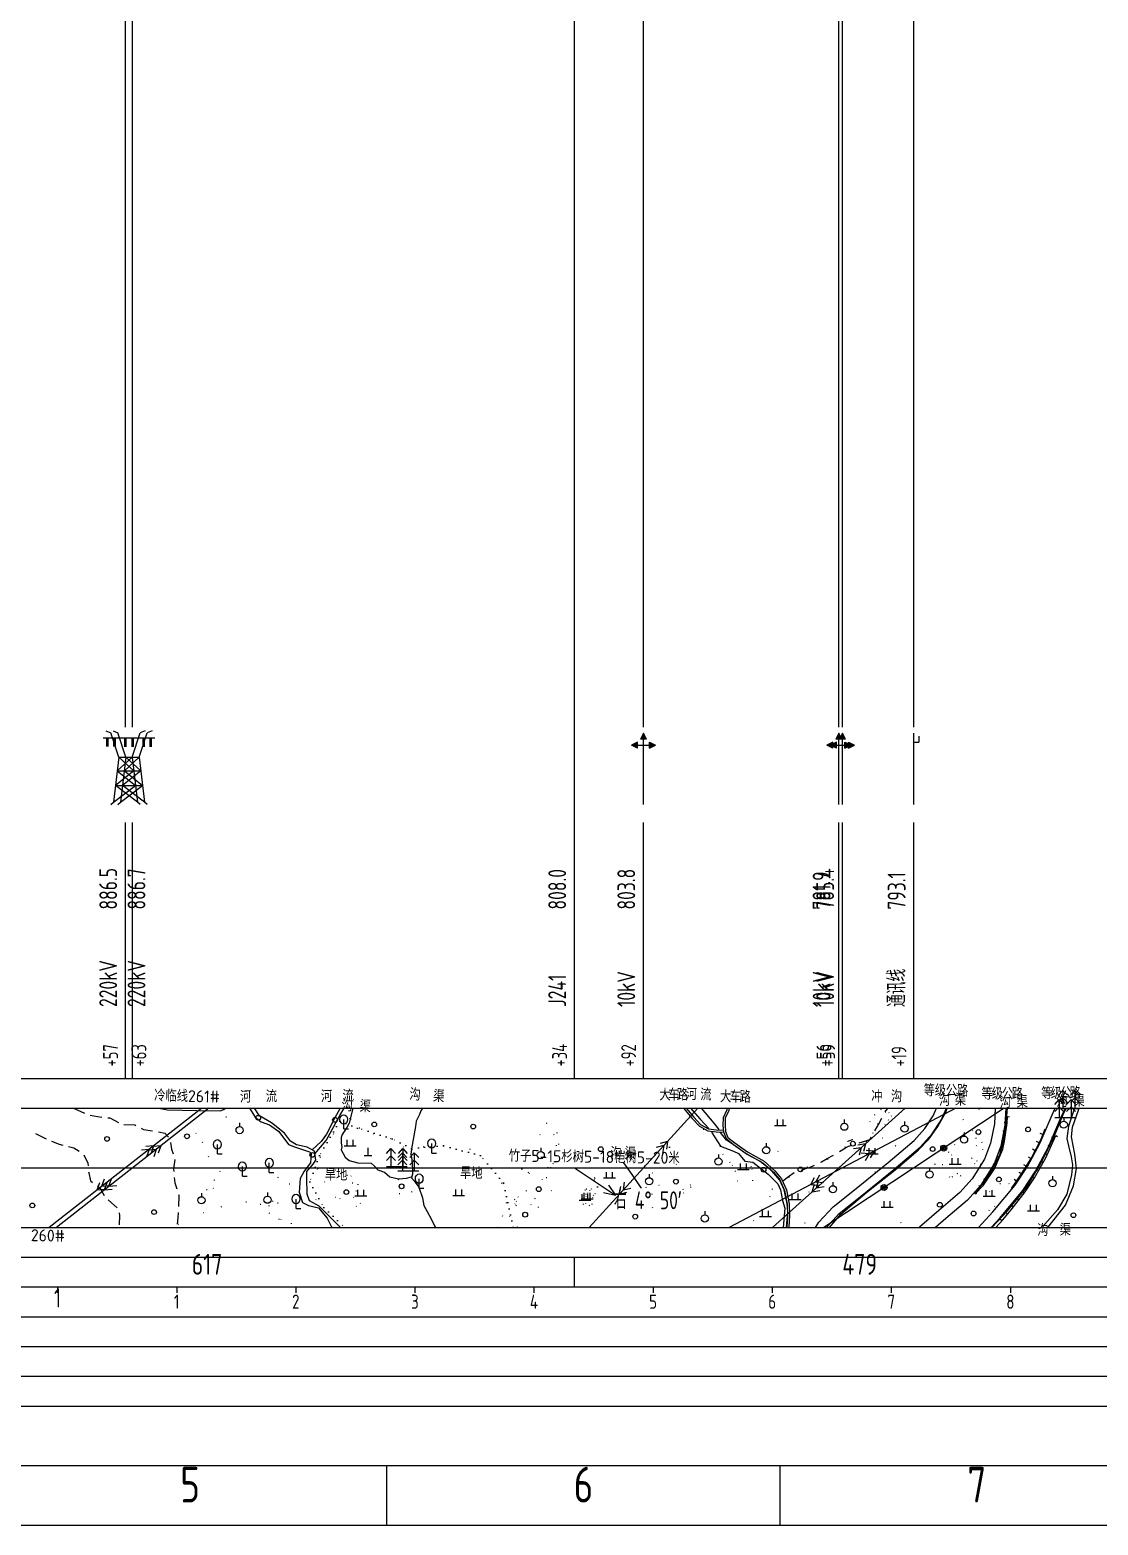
# Model space of a CAD drawing. Header units: millimetres. Extents: x -75 to 1114, y 1275 to 2116.
# Drawn here: x 195.4 to 374.7, y 1275 to 1526.1 of the extents above; entities that cross this region are included whole.
import ezdxf
from ezdxf.enums import TextEntityAlignment as Align

# ---------------------------------------------------------------- set-up
doc = ezdxf.new("R2010")
doc.units = ezdxf.units.MM
doc.linetypes.add('DOT', pattern=[6.35, 0, -6.35])
for name, color, linetype in [('交叉跨越注记', 3, 'Continuous'), ('图框', 1, 'Continuous'), ('地物', 3, 'Continuous'), ('地物-交叉跨越', 6, 'Continuous'), ('地物-地类界', 5, 'Continuous'), ('地物-地貌', 58, 'Continuous'), ('地物-建筑', 2, 'Continuous'), ('地物-植被', 84, 'Continuous'), ('地物-水系', 5, 'Continuous'), ('地物-注记', 1, 'Continuous'), ('地物-道路', 1, 'Continuous'), ('标注', 3, 'Continuous')]:
    doc.layers.add(name, color=color, linetype=linetype)
doc.styles.get("Standard").update_dxf_attribs({"font": 'tssdeng', "bigfont": 'tssdchn'})

# ---------------------------------------------------------------- blocks, each defined once
blk = doc.blocks.new('249334368')
at = {"layer": '地物-道路'}
for p, q in [((202.7, 1345), (204.52, 1344.16)), ((205.46, 1343.85), (206.73, 1343.6)), ((206.73, 1343.6), (207.43, 1343.53)), ((208.43, 1343.41), (208.8, 1343.37)), ((208.8, 1343.37), (210.24, 1342.61)), ((211.15, 1342.25), (212.97, 1342.19)), ((212.97, 1342.19), (213.13, 1342.11)), ((214.01, 1341.64), (214.41, 1341.44)), ((214.41, 1341.44), (215.94, 1341.19)), ((216.93, 1341.02), (218.02, 1340.81)), ((218.02, 1340.81), (218.64, 1340.17)), ((218.96, 1339.26), (219.14, 1338.13)), ((219.14, 1338.13), (219.43, 1337.33)), ((219.69, 1336.38), (219.47, 1334.84)), ((219.47, 1334.84), (219.51, 1334.4)), ((219.6, 1333.4), (219.68, 1332.46)), ((219.68, 1332.46), (220.01, 1331.46)), ((220.38, 1330.34), (220.28, 1328.52)), ((220.32, 1330.51), (220.38, 1330.34)), ((220.18, 1326.59), (220.1, 1325.52)), ((220.23, 1327.52), (220.18, 1326.59))]:
    blk.add_line(p, q, dxfattribs=at)
blk = doc.blocks.new('249334469')
at = {"layer": '地物-水系'}
for p, q in [((232.21, 1345), (233.18, 1343.48)), ((233.18, 1343.48), (234.17, 1342.72)), ((234.17, 1342.72), (235.56, 1342.24)), ((235.56, 1342.24), (237.18, 1341.09)), ((237.18, 1341.09), (238.8, 1338.92)), ((238.8, 1338.92), (239.81, 1338.54)), ((239.81, 1338.54), (242.31, 1337.68)), ((242.45, 1335.84), (241.42, 1334.44)), ((242.31, 1337.68), (242.57, 1337.39)), ((242.57, 1337.39), (242.45, 1335.84)), ((241.42, 1334.44), (240.76, 1333.21)), ((240.76, 1333.21), (240.56, 1330.93)), ((240.56, 1330.93), (241.15, 1329.18)), ((241.15, 1329.18), (242.13, 1328.67)), ((242.13, 1328.67), (243.84, 1328.26)), ((243.84, 1328.26), (245.25, 1326.52)), ((245.25, 1326.52), (246.07, 1325))]:
    blk.add_line(p, q, dxfattribs=at)
blk = doc.blocks.new('249334470')
at = {"layer": '地物-水系'}
for p, q in [((233.93, 1343.73), (233.05, 1345)), ((235.95, 1342.57), (233.93, 1343.73)), ((238.09, 1340.82), (235.95, 1342.57)), ((239.13, 1339.48), (238.09, 1340.82)), ((240.13, 1338.85), (239.13, 1339.48)), ((241.92, 1338.45), (240.13, 1338.85)), ((243.14, 1337.77), (241.92, 1338.45)), ((242.93, 1335.64), (243.37, 1336.26)), ((243.37, 1336.26), (243.14, 1337.77)), ((241.86, 1334.38), (242.93, 1335.64)), ((241.86, 1333.27), (241.86, 1334.38)), ((241.91, 1330.58), (241.86, 1333.27)), ((242.3, 1329.46), (241.91, 1330.58)), ((243.93, 1328.58), (242.3, 1329.46)), ((245.73, 1326.76), (243.93, 1328.58)), ((247.52, 1325), (245.73, 1326.76))]:
    blk.add_line(p, q, dxfattribs=at)
blk = doc.blocks.new('249334471')
at = {"layer": '地物-道路'}
for p, q in [((196.3, 1340.79), (198.07, 1339.87)), ((198.99, 1339.48), (200.25, 1338.99)), ((200.25, 1338.99), (200.88, 1338.83)), ((201.85, 1338.59), (202.75, 1338.37)), ((202.75, 1338.37), (203.65, 1337.79)), ((204.43, 1337.19), (205.08, 1335.79)), ((205.08, 1335.79), (205.12, 1335.34)), ((205.21, 1334.34), (205.23, 1334.13)), ((205.23, 1334.13), (205.55, 1332.81)), ((205.55, 1332.81), (205.89, 1332.55)), ((206.7, 1331.96), (207.1, 1331.66)), ((207.1, 1331.66), (207.81, 1330.34)), ((208.49, 1329.63), (209.08, 1329.13)), ((209.08, 1329.13), (209.98, 1328.3)), ((210.35, 1327.43), (210.4, 1326.98)), ((210.4, 1326.98), (210.37, 1325.44))]:
    blk.add_line(p, q, dxfattribs=at)
blk = doc.blocks.new('249334472')
at = {"layer": '地物-水系'}
for p, q in [((217.03, 1345), (218.46, 1344.71)), ((218.46, 1344.71), (223.37, 1344.65)), ((223.37, 1344.65), (227.38, 1344.58)), ((227.38, 1344.58), (228.22, 1344.97)), ((228.22, 1344.97), (228.26, 1345))]:
    blk.add_line(p, q, dxfattribs=at)
blk = doc.blocks.new('k9382')
at = {"layer": '地物-植被'}
blk.add_line((0, 1.2), (0, 0.6), dxfattribs=at)
blk.add_circle((0, 0), 0.6, dxfattribs=at)
blk = doc.blocks.new('k9371')
at = {"layer": '地物-植被'}
blk.add_circle((0, 0), 0.4, dxfattribs=at)
blk = doc.blocks.new('249334574')
at = {"layer": '地物-水系'}
for p, q in [((249.578, 1345), (249.152, 1343.146)), ((248.574, 1341.756), (247.762, 1340.6)), ((248.952, 1342.502), (248.574, 1341.756)), ((249.152, 1343.146), (248.952, 1342.502)), ((247.762, 1340.6), (247.622, 1340.072)), ((247.622, 1340.072), (247.628, 1339.152)), ((247.628, 1339.152), (247.748, 1338.502)), ((247.748, 1338.502), (247.642, 1337.998)), ((247.642, 1337.998), (248.286, 1336.798)), ((248.286, 1336.798), (248.982, 1336.236)), ((248.982, 1336.236), (250.414, 1335.864)), ((250.414, 1335.864), (252.674, 1335.762)), ((252.674, 1335.762), (253.188, 1335.318)), ((253.188, 1335.318), (253.782, 1334.652)), ((253.782, 1334.652), (254.918, 1334.268)), ((254.918, 1334.268), (255.81, 1333.466)), ((255.81, 1333.466), (257.252, 1333.13)), ((258.586, 1333.266), (259.42, 1333.504)), ((257.252, 1333.13), (258.586, 1333.266))]:
    blk.add_line(p, q, dxfattribs=at)
blk = doc.blocks.new('249334575')
at = {"layer": '地物-水系'}
for p, q in [((260.77, 1343.96), (260.19, 1342.85)), ((260.99, 1344.59), (260.77, 1343.96)), ((261.26, 1345), (260.99, 1344.59)), ((260.13, 1341.96), (259.44, 1338.2)), ((260.19, 1342.85), (260.13, 1341.96)), ((259.44, 1338.2), (259.31, 1337.24)), ((259.31, 1337.24), (259.51, 1336.41)), ((259.51, 1336.41), (259.62, 1334.71)), ((259.62, 1333.93), (259.45, 1333.31)), ((259.62, 1334.71), (259.62, 1333.93)), ((259.45, 1333.31), (259.9, 1332.84)), ((259.9, 1332.84), (260.64, 1331.76)), ((260.64, 1331.76), (261.3, 1329.95)), ((261.3, 1329.95), (261.5, 1328.66)), ((261.5, 1328.66), (262.07, 1327.68)), ((262.07, 1327.68), (262.8, 1326.3)), ((262.8, 1326.3), (263.29, 1325.25)), ((263.29, 1325.25), (263.47, 1325))]:
    blk.add_line(p, q, dxfattribs=at)
blk = doc.blocks.new('249334576')
at = {"layer": '地物-水系'}
for p, q in [((247.44, 1345), (246.49, 1343.28)), ((246.49, 1343.28), (245.14, 1340.67)), ((244.27, 1339.43), (242.74, 1338)), ((245.14, 1340.67), (244.27, 1339.43))]:
    blk.add_line(p, q, dxfattribs=at)
blk = doc.blocks.new('249334577')
at = {"layer": '地物-水系'}
for p, q in [((245.12, 1339.56), (247.37, 1343.76)), ((247.37, 1343.76), (248.1, 1345)), ((243.22, 1337.37), (245.12, 1339.56))]:
    blk.add_line(p, q, dxfattribs=at)
blk = doc.blocks.new('k9375')
at = {"layer": '地物-植被'}
for p, q in [((-1.75, 2.2), (-1, 3)), ((-1, 3), (-0.25, 2.2)), ((-1, 3), (-1, 0)), ((0.25, 2.2), (1, 3)), ((1, 3), (1.75, 2.2)), ((1, 3), (1, 0)), ((-1.75, 1), (-1, 1.8)), ((-1.75, 0), (1.75, 0)), ((-1, 1.8), (-0.25, 1)), ((0.25, 1), (1, 1.8)), ((1, 1.8), (1.75, 1))]:
    blk.add_line(p, q, dxfattribs=at)
blk = doc.blocks.new('k9220')
at = {"layer": '地物-植被'}
for p, q in [((-1, 0), (1, 0)), ((-0.5, 0), (-0.5, 1)), ((0.5, 0), (0.5, 1))]:
    blk.add_line(p, q, dxfattribs=at)
blk = doc.blocks.new('249334778')
at = {"layer": '地物-水系'}
for p, q in [((306.3, 1345), (307.93, 1343.19)), ((307.93, 1343.19), (309.37, 1341.6))]:
    blk.add_line(p, q, dxfattribs=at)
blk = doc.blocks.new('249334779')
at = {"layer": '地物-水系'}
for p, q in [((310.27, 1342.47), (308.12, 1345)), ((311.1, 1341.43), (310.27, 1342.47))]:
    blk.add_line(p, q, dxfattribs=at)
blk = doc.blocks.new('249334780')
at = {"layer": '地物-水系'}
for p, q in [((309.8, 1340.97), (311.31, 1338.63)), ((311.31, 1338.63), (313.51, 1337.8)), ((313.51, 1337.8), (314.36, 1337.41)), ((314.36, 1337.41), (315.38, 1336.1)), ((315.38, 1336.1), (316.77, 1335.94)), ((316.77, 1335.94), (319.35, 1333.95)), ((319.35, 1333.95), (320.97, 1332.31)), ((320.97, 1332.31), (321.42, 1331.28)), ((321.42, 1331.28), (321.74, 1329.5)), ((321.74, 1329.5), (322.12, 1328.24)), ((321.95, 1326.26), (321.82, 1325)), ((322.12, 1328.24), (321.95, 1326.26))]:
    blk.add_line(p, q, dxfattribs=at)
blk = doc.blocks.new('249334781')
at = {"layer": '地物-水系'}
for p, q in [((312.34, 1339.62), (311.34, 1340.91)), ((314.03, 1338.51), (312.34, 1339.62)), ((315.69, 1337.29), (314.03, 1338.51)), ((317.95, 1336.14), (315.69, 1337.29)), ((319.93, 1334.49), (317.95, 1336.14)), ((321.26, 1332.91), (319.93, 1334.49)), ((321.99, 1331.33), (321.26, 1332.91)), ((322.49, 1328.97), (321.99, 1331.33)), ((322.61, 1327.68), (322.49, 1328.97)), ((322.41, 1325), (322.61, 1327.68))]:
    blk.add_line(p, q, dxfattribs=at)
blk = doc.blocks.new('249334782')
at = {"layer": '地物-道路'}
for p, q in [((305.13, 1345), (306.56, 1343.26)), ((305.57, 1345), (306.82, 1343.49)), ((306.82, 1343.49), (307.99, 1342.27)), ((306.56, 1343.26), (307.78, 1341.99)), ((307.78, 1341.99), (309.21, 1341.22)), ((307.99, 1342.27), (309.32, 1341.55)), ((309.21, 1341.22), (310.58, 1341.03)), ((309.32, 1341.55), (310.61, 1341.38)), ((310.58, 1341.03), (311.87, 1340.98)), ((310.61, 1341.38), (311.88, 1341.32))]:
    blk.add_line(p, q, dxfattribs=at)
blk = doc.blocks.new('249334783')
at = {"layer": '地物-道路'}
for p, q in [((311.77, 1343.4), (311.73, 1342.09)), ((312.4, 1344.75), (311.77, 1343.4)), ((312.73, 1344.65), (312.11, 1343.32)), ((312.43, 1345), (312.4, 1344.75)), ((312.77, 1345), (312.73, 1344.65)), ((311.73, 1342.09), (311.83, 1341.03)), ((311.83, 1341.03), (312.27, 1339.9)), ((312.11, 1343.32), (312.08, 1342.1)), ((312.08, 1342.1), (312.16, 1341.11)), ((312.16, 1341.11), (312.55, 1340.11)), ((312.27, 1339.9), (313.51, 1338.92)), ((312.55, 1340.11), (313.72, 1339.19)), ((313.51, 1338.92), (315.65, 1337.39)), ((313.72, 1339.19), (315.83, 1337.68)), ((315.65, 1337.39), (318.45, 1335.85)), ((315.83, 1337.68), (318.65, 1336.13)), ((318.45, 1335.85), (320.2, 1334.26)), ((318.65, 1336.13), (320.45, 1334.49)), ((320.2, 1334.26), (321.28, 1332.97)), ((320.45, 1334.49), (321.57, 1333.16)), ((321.28, 1332.97), (322.06, 1331.19)), ((321.57, 1333.16), (322.39, 1331.29)), ((322.06, 1331.19), (322.49, 1328.9)), ((322.39, 1331.29), (322.83, 1328.94)), ((322.49, 1328.9), (322.56, 1327.03)), ((322.83, 1328.94), (322.91, 1327.03)), ((322.56, 1327.03), (322.44, 1325)), ((322.91, 1327.03), (322.78, 1325))]:
    blk.add_line(p, q, dxfattribs=at)
blk = doc.blocks.new('249334784')
at = {"layer": '地物-水系'}
for p, q in [((295.042, 1335.834), (296.456, 1333.862)), ((296.456, 1333.862), (297.964, 1331.624))]:
    blk.add_line(p, q, dxfattribs=at)
blk = doc.blocks.new('249334885')
at = {"layer": '地物-道路'}
for p, q in [((345.64, 1341.62), (347.02, 1343.74)), ((347.02, 1343.74), (347.62, 1345)), ((348.35, 1343), (349.29, 1345)), ((343.82, 1339.61), (345.64, 1341.62)), ((346.84, 1340.69), (348.35, 1343)), ((339.48, 1335.87), (343.82, 1339.61)), ((340.45, 1334.71), (344.88, 1338.52)), ((344.88, 1338.52), (346.84, 1340.69)), ((334.08, 1331.52), (339.48, 1335.87)), ((335.03, 1330.34), (340.45, 1334.71)), ((330.24, 1328.43), (334.08, 1331.52)), ((327.85, 1325.87), (330.24, 1328.43)), ((331.27, 1327.32), (335.03, 1330.34)), ((327.28, 1325), (327.85, 1325.87)), ((329.1, 1325), (331.27, 1327.32))]:
    blk.add_line(p, q, dxfattribs=at)
blk = doc.blocks.new('249334886')
at = {"layer": '地物-道路'}
for p, q in [((357.43, 1345), (357.32, 1342.36)), ((359.22, 1345), (359.09, 1342.14)), ((357.32, 1342.36), (356.65, 1339.12)), ((359.09, 1342.14), (358.37, 1338.62)), ((356.65, 1339.12), (355.65, 1336.47)), ((358.37, 1338.62), (357.25, 1335.68)), ((355.65, 1336.47), (353.59, 1333.15)), ((357.25, 1335.68), (355.03, 1332.08)), ((351.53, 1330.84), (348.01, 1327.84)), ((353.59, 1333.15), (351.53, 1330.84)), ((355.03, 1332.08), (352.78, 1329.56)), ((352.78, 1329.56), (349.17, 1326.49)), ((348.01, 1327.84), (344.76, 1325.03)), ((349.17, 1326.49), (347.45, 1325))]:
    blk.add_line(p, q, dxfattribs=at)
blk = doc.blocks.new('249334887')
at = {"layer": '地物-道路'}
for p, q in [((364.98, 1339.2), (367.01, 1343.89)), ((367.01, 1343.89), (367.51, 1345)), ((368.44, 1343.26), (369.24, 1345)), ((366.4, 1338.52), (368.44, 1343.26)), ((362.86, 1335.23), (364.98, 1339.2)), ((364.21, 1334.43), (366.4, 1338.52)), ((360.82, 1332.11), (362.86, 1335.23)), ((362.08, 1331.18), (364.21, 1334.43)), ((357.04, 1327.58), (360.82, 1332.11)), ((358.22, 1326.54), (362.08, 1331.18)), ((354.64, 1325), (357.04, 1327.58)), ((356.79, 1325), (358.22, 1326.54))]:
    blk.add_line(p, q, dxfattribs=at)
blk = doc.blocks.new('249334888')
at = {"layer": '地物-地貌'}
for p, q in [((365.93, 1336.66), (367.66, 1340.44)), ((366.79, 1338.55), (366.34, 1338.76)), ((367.42, 1339.92), (366.96, 1340.13)), ((367.66, 1340.44), (367.94, 1340.28)), ((364.07, 1333.34), (365.93, 1336.66)), ((365.48, 1335.86), (365.04, 1336.1)), ((366.17, 1337.19), (365.71, 1337.4)), ((362.51, 1330.98), (364.07, 1333.34)), ((364.01, 1333.25), (363.59, 1333.52)), ((364.75, 1334.55), (364.31, 1334.8)), ((360.11, 1327.94), (362.51, 1330.98)), ((362.33, 1330.76), (361.94, 1331.07)), ((363.18, 1331.99), (362.76, 1332.27)), ((360.48, 1328.4), (360.08, 1328.71)), ((361.41, 1329.58), (361.01, 1329.89)), ((357.53, 1325), (358.71, 1326.27)), ((358.55, 1326.1), (358.19, 1326.44)), ((358.71, 1326.27), (360.11, 1327.94)), ((359.53, 1327.24), (359.14, 1327.56))]:
    blk.add_line(p, q, dxfattribs=at)
blk = doc.blocks.new('249334889')
at = {"layer": '地物-地貌'}
for p, q in [((365.16, 1339.81), (365.83, 1341.53)), ((363.47, 1336.59), (365.16, 1339.81)), ((364.85, 1339.2), (364.4, 1339.43)), ((365.46, 1340.57), (364.99, 1340.75)), ((361.89, 1333.97), (363.47, 1336.59)), ((363.45, 1336.55), (363.02, 1336.81)), ((364.15, 1337.87), (363.71, 1338.11)), ((360.2, 1331.51), (361.89, 1333.97)), ((361.9, 1333.98), (361.47, 1334.24)), ((362.67, 1335.26), (362.24, 1335.52)), ((361.05, 1332.74), (360.63, 1333.03))]:
    blk.add_line(p, q, dxfattribs=at)
blk = doc.blocks.new('249334890')
at = {"layer": '地物-地貌'}
for p, q in [((359.45, 1342.49), (359.54, 1343.6)), ((359.54, 1343.6), (359.83, 1343.56)), ((359.25, 1341.1), (358.76, 1341.17)), ((359.46, 1342.59), (358.96, 1342.63)), ((359.02, 1339.46), (359.45, 1342.49)), ((359.04, 1339.62), (358.55, 1339.69)), ((358.75, 1338.11), (359.02, 1339.46)), ((357.33, 1334.83), (358.75, 1338.11)), ((358.17, 1336.77), (357.71, 1336.97)), ((358.75, 1338.15), (358.26, 1338.25)), ((355.46, 1332.11), (357.33, 1334.83)), ((356.83, 1334.1), (356.41, 1334.38)), ((357.57, 1335.39), (357.11, 1335.59)), ((354.04, 1330.58), (355.46, 1332.11)), ((355.06, 1331.68), (354.7, 1332.02)), ((355.98, 1332.86), (355.57, 1333.14))]:
    blk.add_line(p, q, dxfattribs=at)
blk = doc.blocks.new('249334991')
at = {"layer": '地物-水系'}
for p, q in [((347.83, 1341.95), (349.15, 1344.33)), ((349.15, 1344.33), (349.41, 1345)), ((346.28, 1339.79), (347.83, 1341.95)), ((344.5, 1337.97), (346.28, 1339.79)), ((340.66, 1334.67), (344.5, 1337.97)), ((335.87, 1330.89), (340.66, 1334.67)), ((331.53, 1327.21), (335.87, 1330.89)), ((329.61, 1325), (331.53, 1327.21))]:
    blk.add_line(p, q, dxfattribs=at)
blk = doc.blocks.new('249334992')
at = {"layer": '地物-水系'}
for p, q in [((359.44, 1345), (359.2, 1341.85)), ((359.2, 1341.85), (358.63, 1338.86)), ((358.63, 1338.86), (358.16, 1337.17)), ((358.16, 1337.17), (357.18, 1335.11)), ((357.18, 1335.11), (355.65, 1332.63)), ((355.65, 1332.63), (353.9, 1330.67))]:
    blk.add_line(p, q, dxfattribs=at)
blk = doc.blocks.new('249334993')
at = {"layer": '地物-水系'}
for p, q in [((367.5, 1340.63), (368.89, 1343.94)), ((368.89, 1343.94), (369.37, 1345)), ((365.13, 1335.75), (367.5, 1340.63)), ((362.7, 1331.71), (365.13, 1335.75)), ((359.49, 1327.75), (362.7, 1331.71)), ((356.9, 1325), (359.49, 1327.75))]:
    blk.add_line(p, q, dxfattribs=at)
blk = doc.blocks.new('249334994')
at = {"layer": '地物-水系'}
for p, q in [((338.97, 1344.38), (339.08, 1344.57)), ((339.08, 1344.57), (339.48, 1345)), ((337.25, 1341.22), (337.61, 1341.86)), ((337.61, 1341.86), (337.83, 1342.27)), ((337.83, 1342.27), (337.66, 1342.37)), ((337.83, 1342.27), (338.4, 1343.33)), ((331.31, 1337.75), (332.34, 1338.36)), ((332.34, 1338.36), (332.24, 1338.53)), ((332.34, 1338.36), (332.82, 1338.63)), ((332.82, 1338.63), (333.44, 1338.83)), ((334.58, 1339.19), (335.73, 1339.54)), ((335.73, 1339.54), (336.4, 1339.75)), ((335.73, 1339.54), (335.79, 1339.35)), ((336.4, 1339.75), (336.65, 1340.18)), ((328.19, 1335.95), (328.3, 1336)), ((328.3, 1336), (329.23, 1336.54)), ((329.23, 1336.54), (330.27, 1337.15)), ((329.23, 1336.54), (329.33, 1336.37)), ((321.8, 1332.8), (322.75, 1333.53)), ((322.75, 1333.53), (323.67, 1334.22)), ((322.75, 1333.53), (322.87, 1333.37)), ((323.67, 1334.22), (323.72, 1334.24)), ((324.86, 1334.61), (326, 1334.98)), ((326, 1334.98), (325.93, 1335.17)), ((326, 1334.98), (326.26, 1335.07)), ((326.26, 1335.07), (327.1, 1335.45))]:
    blk.add_line(p, q, dxfattribs=at)
blk = doc.blocks.new('249335296')
at = {"layer": '地物-水系'}
for p, q in [((370.75, 1345), (369.75, 1341.99)), ((369.75, 1341.99), (369.48, 1339.9)), ((369.48, 1339.9), (369.76, 1338.7)), ((369.76, 1338.7), (370.19, 1336.85)), ((370.19, 1336.85), (370.44, 1335.51)), ((370.26, 1333.8), (369.46, 1330.6)), ((370.44, 1335.51), (370.26, 1333.8)), ((369.46, 1330.6), (367.91, 1327.96)), ((367.91, 1327.96), (365.37, 1325.1)), ((367.91, 1327.96), (367.91, 1327.96))]:
    blk.add_line(p, q, dxfattribs=at)
blk = doc.blocks.new('249335297')
at = {"layer": '地物-水系'}
for p, q in [((370.43, 1341.83), (371.45, 1344.68)), ((371.45, 1344.68), (371.54, 1345)), ((370.26, 1340.18), (370.43, 1341.83)), ((370.8, 1337.28), (370.26, 1340.18)), ((371.09, 1334.87), (370.8, 1337.28)), ((370.58, 1331.97), (371.09, 1334.87)), ((369.27, 1328.72), (370.58, 1331.97)), ((366.28, 1325), (369.27, 1328.72))]:
    blk.add_line(p, q, dxfattribs=at)
blk = doc.blocks.new('k3894')
at = {"layer": '地物-建筑'}
for p, q in [((-0.65, 0), (0.65, 0)), ((0, 0), (0, 1.3))]:
    blk.add_line(p, q, dxfattribs=at)
blk = doc.blocks.new('k9374')
at = {"layer": '地物-植被'}
for q in [(0, 1.6), (0.8, 0)]:
    blk.add_line((0, 0), q, dxfattribs=at)
blk.add_ellipse((0, 1.6), major_axis=(0, 0.8), ratio=0.8, dxfattribs=at)
blk = doc.blocks.new('k220kv')
at = {"layer": '标注'}
for p, q in [((-3.2922, 13.3891), (-2.4551, 13.0224)), ((-1.1217, 8.9477), (-2.4551, 13.0224)), ((1.1217, 8.9477), (2.4551, 13.0224)), ((3.2922, 13.3891), (2.4551, 13.0224)), ((-3.7529, 12.192), (3.7529, 12.192)), ((-2.84, 11.992), (-3.24, 11.992)), ((-2.84, 11.792), (-3.24, 11.792)), ((-2.84, 11.592), (-3.24, 11.592)), ((-2.84, 11.392), (-3.24, 11.392)), ((-2.84, 11.192), (-3.24, 11.192)), ((-2.84, 10.992), (-3.24, 10.992)), ((-2.84, 10.792), (-3.24, 10.792)), ((-0.2, 11.992), (0.2, 11.992)), ((-0.2, 11.792), (0.2, 11.792)), ((-0.2, 11.592), (0.2, 11.592)), ((-0.2, 11.392), (0.2, 11.392)), ((-0.2, 11.192), (0.2, 11.192)), ((-0.2, 10.992), (0.2, 10.992)), ((-0.2, 10.792), (0.2, 10.792)), ((2.84, 11.992), (3.24, 11.992)), ((2.84, 11.792), (3.24, 11.792)), ((2.84, 11.592), (3.24, 11.592)), ((2.84, 11.392), (3.24, 11.392)), ((2.84, 11.192), (3.24, 11.192)), ((2.84, 10.992), (3.24, 10.992)), ((2.84, 10.792), (3.24, 10.792)), ((-1.1217, 8.9477), (-2.0091, 1.3783)), ((1.1217, 8.9477), (-1.3882, 6.6743)), ((-1.1217, 8.9477), (1.1217, 8.9477)), ((-1.1217, 8.9477), (1.3882, 6.6743)), ((1.1217, 8.9477), (2.0091, 1.3783)), ((1.3882, 6.6743), (-1.6797, 4.1879)), ((-1.3882, 6.6743), (1.3882, 6.6743)), ((-1.3882, 6.6743), (1.6797, 4.1879)), ((-2.0091, 1.3783), (1.6797, 4.1879)), ((-1.6797, 4.1879), (1.6797, 4.1879)), ((2.0091, 1.3783), (-1.6797, 4.1879)), ((-2.4629, 1), (-2.0091, 1.3783)), ((2.4629, 1), (2.0091, 1.3783))]:
    blk.add_line(p, q, dxfattribs=at)
blk = doc.blocks.new('k10kv')
at = {"layer": '标注'}
for p, q in [((0, 13), (-0.5, 12)), ((0, 12.7764), (-0.3382, 12.1)), ((0.5, 12), (0, 13)), ((0.3382, 12.1), (0, 12.7764)), ((-1, 11.5), (-2, 11)), ((-1, 10.5), (-2, 11)), ((-1.1, 11.3382), (-1.7764, 11)), ((-1.1, 10.6618), (-1.7764, 11)), ((-1.2, 11.1764), (-1.5528, 11)), ((-1.2, 10.8236), (-1.5528, 11)), ((-1.2, 10.8236), (-1.2, 11.1764)), ((-1.1, 10.6618), (-1.1, 11.3382)), ((-1, 10.5), (-1, 11.5)), ((-1, 11), (1, 11)), ((0.5, 12), (-0.5, 12)), ((0.3382, 12.1), (-0.3382, 12.1)), ((0, 12.5528), (-0.1764, 12.2)), ((0.1764, 12.2), (-0.1764, 12.2)), ((0.1764, 12.2), (0, 12.5528)), ((0, 1), (0, 12)), ((1, 11.5), (2, 11)), ((1, 10.5), (1, 11.5)), ((1, 10.5), (2, 11)), ((1.1, 11.3382), (1.7764, 11)), ((1.1, 10.6618), (1.1, 11.3382)), ((1.1, 10.6618), (1.7764, 11)), ((1.2, 11.1764), (1.5528, 11)), ((1.2, 10.8236), (1.2, 11.1764)), ((1.2, 10.8236), (1.5528, 11))]:
    blk.add_line(p, q, dxfattribs=at)
blk = doc.blocks.new('ktx')
at = {"layer": '标注'}
for p, q in [((0, 1), (0, 13)), ((0, 11.5), (0.8, 11.5)), ((0.8, 12.5), (0.8, 11.5))]:
    blk.add_line(p, q, dxfattribs=at)
blk = doc.blocks.new('241024492')
at = {"layer": '地物-交叉跨越'}
for p, q in [((224.2, 1345), (198.6, 1325)), ((216.13, 1338.69), (214.83, 1338.58)), ((216.13, 1338.69), (215.7, 1337.46)), ((215.37, 1338.1), (214.07, 1337.99)), ((215.37, 1338.1), (214.94, 1336.87)), ((206.67, 1331.31), (207.1, 1332.54)), ((206.67, 1331.31), (207.97, 1331.42)), ((207.43, 1331.9), (207.86, 1333.13)), ((207.43, 1331.9), (208.73, 1332.01))]:
    blk.add_line(p, q, dxfattribs=at)
blk = doc.blocks.new('241024493')
at = {"layer": '地物-交叉跨越'}
for p, q in [((225.4, 1345), (199.8, 1325)), ((217.33, 1338.69), (216.03, 1338.58)), ((217.33, 1338.69), (216.9, 1337.46)), ((216.57, 1338.1), (215.27, 1337.99)), ((216.57, 1338.1), (216.14, 1336.87)), ((207.87, 1331.31), (208.3, 1332.54)), ((207.87, 1331.31), (209.17, 1331.42)), ((208.63, 1331.9), (209.06, 1333.13)), ((208.63, 1331.9), (209.93, 1332.01))]:
    blk.add_line(p, q, dxfattribs=at)
blk = doc.blocks.new('241024504')
at = {"layer": '地物-交叉跨越'}
for p, q in [((307.52, 1345), (289.28, 1325)), ((301.79, 1338.72), (300.53, 1338.39)), ((302.44, 1339.43), (301.18, 1339.1)), ((301.79, 1338.72), (301.58, 1337.43)), ((302.44, 1339.43), (302.23, 1338.15)), ((294.36, 1330.57), (294.57, 1331.85)), ((294.36, 1330.57), (295.62, 1330.9)), ((295.01, 1331.28), (295.22, 1332.57)), ((295.01, 1331.28), (296.27, 1331.61))]:
    blk.add_line(p, q, dxfattribs=at)
blk = doc.blocks.new('241024505')
at = {"layer": '地物-交叉跨越'}
for p, q in [((342.32, 1345), (320.08, 1325)), ((334.95, 1338.37), (333.66, 1338.16)), ((335.66, 1339.01), (334.37, 1338.81)), ((334.95, 1338.37), (334.61, 1337.11)), ((335.66, 1339.01), (335.32, 1337.75)), ((326.74, 1330.99), (327.08, 1332.25)), ((326.74, 1330.99), (328.03, 1331.19)), ((327.45, 1331.63), (327.79, 1332.89)), ((327.45, 1331.63), (328.74, 1331.84))]:
    blk.add_line(p, q, dxfattribs=at)
blk = doc.blocks.new('241024506')
at = {"layer": '地物-交叉跨越'}
for p, q in [((350.85, 1345), (312.75, 1325)), ((336.26, 1337.34), (334.96, 1337.46)), ((336.26, 1337.34), (335.62, 1336.2)), ((337.11, 1337.79), (335.81, 1337.91)), ((337.11, 1337.79), (336.47, 1336.65)), ((326.49, 1332.21), (327.13, 1333.35)), ((327.34, 1332.66), (327.98, 1333.8)), ((326.49, 1332.21), (327.79, 1332.09)), ((327.34, 1332.66), (328.64, 1332.54))]:
    blk.add_line(p, q, dxfattribs=at)
blk = doc.blocks.new('241024507')
at = {"layer": '地物-交叉跨越'}
blk.add_line((358.93, 1345), (328.67, 1325), dxfattribs=at)
for centre, radius in [((348.81, 1338.31), 0.5), ((348.81, 1338.31), 0.3), ((348.81, 1338.31), 0.1), ((338.79, 1331.69), 0.5), ((338.79, 1331.69), 0.3), ((338.79, 1331.69), 0.1)]:
    blk.add_circle(centre, radius, dxfattribs=at)

msp = doc.modelspace()

# ---------------------------------------------------------------- linework, layer by layer
at = {"layer": '交叉跨越注记', "linetype": 'Continuous'}
for p, q in [((211.4, 1409), (211.4, 1648.2)), ((212.6, 1409), (212.6, 1643.8)), ((298.4, 1409), (298.4, 1577.6)), ((343.8, 1409), (343.8, 1568.2)), ((331.2, 1409), (331.2, 1539.8)), ((331.8, 1409), (331.8, 1540.8)), ((211.4, 1350), (211.4, 1393)), ((212.6, 1350), (212.6, 1393)), ((298.4, 1350), (298.4, 1393)), ((331.2, 1350), (331.2, 1393)), ((331.8, 1350), (331.8, 1393)), ((343.8, 1350), (343.8, 1393))]:
    msp.add_line(p, q, dxfattribs=at)
at = {"layer": '图框', "linetype": 'Continuous'}
for p, q in [((-50, 1350), (1104, 1350)), ((0, 1345), (1104, 1345)), ((0, 1335), (1104, 1335)), ((0, 1325), (1104, 1325)), ((-50, 1320), (1104, 1320)), ((-50, 1315), (1104, 1315)), ((200, 1315), (200, 1314)), ((220, 1315), (220, 1314)), ((240, 1315), (240, 1314)), ((260, 1315), (260, 1314)), ((280, 1315), (280, 1314)), ((300, 1315), (300, 1314)), ((320, 1315), (320, 1314)), ((340, 1315), (340, 1314)), ((360, 1315), (360, 1314)), ((-50, 1310), (1104, 1310)), ((-50, 1305), (1104, 1305)), ((-50, 1300), (1104, 1300)), ((-50, 1295), (1104, 1295)), ((-50, 1285), (1104, 1285)), ((255.28, 1275), (255.28, 1285)), ((321.33, 1275), (321.33, 1285)), ((-75, 1275), (1114, 1275))]:
    msp.add_line(p, q, dxfattribs=at)
at = {"layer": '地物', "color": 3, "linetype": 'DOT', "ltscale": 0.15}
msp.add_lwpolyline([(276.52, 1325.05), (274.88, 1332.47), (271.02, 1337.07), (264.78, 1338.7), (259.43, 1338.26), (256.16, 1339.89), (250.37, 1341.67), (247.4, 1342.86), (243.98, 1337.07), (242.35, 1332.62), (244.73, 1328.31), (247.99, 1325.19)], dxfattribs=at)
at = {"layer": '地物-地类界', "linetype": 'DOT'}
for p, q in [((228.35, 1343.53), (223.2, 1340.83)), ((227.84, 1344.76), (228.35, 1343.53)), ((248.16, 1343.84), (246.31, 1340.7)), ((249.09, 1343.3), (248.16, 1343.84)), ((336.38, 1342.7), (337.21, 1343.89)), ((337.21, 1343.89), (338.21, 1344.84)), ((338.21, 1344.84), (338.96, 1344.4)), ((338.96, 1344.4), (339.57, 1344.29)), ((340.04, 1343.73), (339.54, 1343.04)), ((339.57, 1344.29), (340.04, 1343.73)), ((354.76, 1344.81), (353.92, 1343.53)), ((355.02, 1345), (354.76, 1344.81)), ((249.19, 1343.21), (250.66, 1341.73)), ((250.66, 1341.73), (252.97, 1340.68)), ((277.97, 1334.81), (282.06, 1342.58)), ((282.06, 1342.58), (283.85, 1340.92)), ((283.85, 1340.92), (284.14, 1339.03)), ((302.73, 1338.44), (308.52, 1341.52)), ((336.95, 1340.76), (336.38, 1342.7)), ((338.99, 1342.35), (338.23, 1341.77)), ((339.54, 1343.04), (338.99, 1342.35)), ((347.69, 1342.01), (350.58, 1339.08)), ((347.8, 1341.94), (350.82, 1338.95)), ((352.03, 1343.15), (353.66, 1341.29)), ((353.66, 1341.29), (354.19, 1340.03)), ((354.72, 1340.61), (357.19, 1341.85)), ((223.2, 1340.83), (224.3, 1339.35)), ((224.3, 1339.35), (225.29, 1336.94)), ((246.31, 1340.7), (244.1, 1336.85)), ((252.97, 1340.68), (255.9, 1339.91)), ((255.9, 1339.91), (258.02, 1338.54)), ((258.02, 1338.54), (259.37, 1337.09)), ((259.52, 1338.11), (261.37, 1338.56)), ((261.37, 1338.56), (264.73, 1338.74)), ((264.73, 1338.74), (269.18, 1338.18)), ((283.74, 1338.78), (283.2, 1336.31)), ((283.29, 1340.65), (283.74, 1338.78)), ((284.14, 1339.03), (283.39, 1336.61)), ((303.93, 1335.54), (302.73, 1338.44)), ((311.24, 1338.62), (311.71, 1337.29)), ((338.52, 1340.06), (340.68, 1338.72)), ((340.68, 1338.72), (341.56, 1337.71)), ((350.66, 1338.94), (349.58, 1337.68)), ((353.57, 1336.59), (350.66, 1338.94)), ((354.32, 1338.76), (353.07, 1336.93)), ((354.19, 1340.03), (354.32, 1338.76)), ((355.25, 1339.21), (354.72, 1340.61)), ((355.37, 1338), (355.25, 1339.21)), ((225.29, 1336.94), (227.26, 1334.43)), ((244.1, 1336.85), (243.64, 1334.83)), ((269.18, 1338.18), (270.89, 1337.07)), ((270.89, 1337.07), (272.79, 1334.96)), ((283.35, 1336.03), (282.87, 1334.97)), ((290.18, 1333.31), (295.1, 1335.84)), ((295.03, 1335.86), (296.6, 1336.17)), ((296.6, 1336.17), (298.51, 1335.34)), ((311.71, 1337.29), (312.83, 1335.98)), ((312.83, 1335.98), (313.27, 1335.47)), ((316.51, 1335.13), (315.82, 1336.02)), ((321.02, 1337.79), (318.3, 1336.32)), ((336.68, 1334.94), (332.23, 1338.23)), ((347.32, 1335.58), (344.29, 1337.87)), ((350.17, 1337.18), (348.67, 1335.51)), ((349.58, 1337.68), (350.17, 1337.18)), ((355.07, 1335.58), (353.57, 1336.59)), ((354.37, 1336.13), (355.37, 1338)), ((227.26, 1334.43), (226.28, 1332.99)), ((236.12, 1329.36), (236.95, 1333.45)), ((236.95, 1333.45), (238.89, 1332.32)), ((243.64, 1334.83), (243.12, 1333.23)), ((244.83, 1332.59), (245.86, 1333.96)), ((245.86, 1333.96), (246.66, 1334.68)), ((246.66, 1334.68), (248.58, 1333.77)), ((248.58, 1333.77), (249.28, 1333.66)), ((249.28, 1333.66), (249.04, 1333.19)), ((272.79, 1334.96), (274.54, 1332.45)), ((279.12, 1334.16), (277.97, 1334.81)), ((278.72, 1331.1), (279.19, 1334.11)), ((279.19, 1334.11), (282.94, 1331.19)), ((282.16, 1333.34), (281.39, 1333.11)), ((282.3, 1335.11), (282.16, 1333.34)), ((282.87, 1334.97), (282.3, 1335.11)), ((283.21, 1335.73), (282.82, 1334.64)), ((298.51, 1335.34), (299.86, 1334.18)), ((299.86, 1334.18), (300.94, 1332.1)), ((306.36, 1332.04), (303.93, 1335.54)), ((313.27, 1335.47), (313.76, 1334.5)), ((313.76, 1334.5), (314.16, 1332.82)), ((316.64, 1334.7), (316.51, 1335.13)), ((316.75, 1332.81), (316.64, 1334.7)), ((326.71, 1335.3), (326.18, 1330.99)), ((337.37, 1334.24), (336.68, 1334.94)), ((341.45, 1335.33), (344.32, 1333.23)), ((348.67, 1335.51), (347.28, 1335.66)), ((347.28, 1335.66), (350.25, 1333.5)), ((349.78, 1333.46), (349.03, 1332.83)), ((350.25, 1333.5), (351.02, 1334.1)), ((351.02, 1334.1), (351.65, 1333.66)), ((352.63, 1332.07), (351.37, 1333.91)), ((351.65, 1333.66), (353.96, 1335.73)), ((353.96, 1335.73), (354.75, 1335.09)), ((225.11, 1331.3), (220.06, 1331.09)), ((226.2, 1331.57), (225.11, 1331.3)), ((226.28, 1332.99), (226.2, 1331.57)), ((238.89, 1332.32), (240.83, 1332.45)), ((249.49, 1332.5), (250.43, 1332.24)), ((250.14, 1331.14), (249.67, 1330.07)), ((250.43, 1332.24), (250.18, 1331.21)), ((257.22, 1333.09), (257.35, 1330.67)), ((257.35, 1330.67), (259.47, 1330.91)), ((259.47, 1330.91), (260.06, 1332.57)), ((274.54, 1332.45), (275.33, 1329.18)), ((280.24, 1329.81), (278.72, 1331.1)), ((282.94, 1331.19), (280.68, 1328.43)), ((281.39, 1333.11), (281.36, 1332.44)), ((288.77, 1330.54), (288.54, 1331.33)), ((288.54, 1331.33), (289.35, 1331.31)), ((288.77, 1331.48), (289.58, 1331.53)), ((289.07, 1330.71), (288.77, 1331.48)), ((289.34, 1331.29), (289.98, 1330.38)), ((289.58, 1331.51), (290.29, 1330.66)), ((290.08, 1333.03), (290.46, 1331.48)), ((290.16, 1333.31), (290.67, 1331.79)), ((290.67, 1331.79), (297.02, 1332.96)), ((297.94, 1331.69), (298.77, 1331.78)), ((298.77, 1331.78), (299.79, 1330.63)), ((300.94, 1332.1), (305.02, 1331.47)), ((305.02, 1331.47), (305.1, 1330.75)), ((305.1, 1330.75), (306.32, 1331.69)), ((306.32, 1331.69), (306.36, 1332.04)), ((314.16, 1332.82), (316.75, 1332.81)), ((319.61, 1330.12), (320.04, 1331.37)), ((320.04, 1331.37), (320.07, 1333.21)), ((326.18, 1330.99), (325.46, 1325.74)), ((355.33, 1332.03), (356.49, 1330.96)), ((356.49, 1330.96), (358.24, 1332.39)), ((358.24, 1332.39), (359.72, 1332.38)), ((359.72, 1332.38), (360.46, 1331.86)), ((363.14, 1332.05), (368.94, 1329.7)), ((224.43, 1327.47), (227.48, 1328.47)), ((227.48, 1328.47), (231.61, 1329.28)), ((231.61, 1329.28), (234.02, 1328.92)), ((234.02, 1328.92), (235.5, 1328.68)), ((235.5, 1328.68), (235.48, 1327.46)), ((237.04, 1329.05), (236.12, 1329.36)), ((237.57, 1326.3), (237.04, 1329.05)), ((242.81, 1329.24), (242.23, 1328.63)), ((243.44, 1329.67), (242.81, 1329.24)), ((246.69, 1330.03), (243.44, 1329.67)), ((247.48, 1329.81), (246.69, 1330.03)), ((250.22, 1328.53), (247.48, 1329.81)), ((249.67, 1330.07), (250.89, 1329.05)), ((250.89, 1329.05), (250.22, 1328.53)), ((275.33, 1329.18), (274.71, 1326.93)), ((275.88, 1326.8), (277.04, 1328.63)), ((276.75, 1329.66), (277.28, 1330.11)), ((277.06, 1329.32), (276.75, 1329.66)), ((276.8, 1328.89), (277.06, 1329.32)), ((277.04, 1328.63), (276.8, 1328.89)), ((277.28, 1330.11), (279.49, 1328.77)), ((279.49, 1328.77), (280.24, 1329.81)), ((280.68, 1328.43), (281.11, 1325)), ((288.29, 1328.85), (288.35, 1330.04)), ((289.37, 1328.63), (288.29, 1328.85)), ((288.35, 1330.04), (288.77, 1330.54)), ((288.69, 1330.18), (289.07, 1330.71)), ((288.73, 1328.99), (288.69, 1330.18)), ((289.83, 1328.86), (288.73, 1328.99)), ((289.44, 1329.81), (289.37, 1328.63)), ((289.98, 1330.38), (289.44, 1329.81)), ((290.29, 1330.66), (289.8, 1330.04)), ((289.8, 1330.04), (289.83, 1328.86)), ((299.88, 1328.32), (298.44, 1325)), ((299.79, 1330.63), (299.88, 1328.32)), ((318.33, 1328), (319.61, 1330.12)), ((354.21, 1330.73), (357.39, 1328.54)), ((357.39, 1328.54), (356.43, 1327.86)), ((220.24, 1325.52), (224.43, 1327.47)), ((235.48, 1327.46), (237.11, 1326.43)), ((237.11, 1326.43), (239.23, 1325.69)), ((274.71, 1326.93), (273.89, 1325.04)), ((277.3, 1325), (275.88, 1326.8)), ((316.37, 1325), (316.84, 1326.07)), ((316.84, 1326.07), (318.33, 1328)), ((341.53, 1325.85), (342.59, 1325)), ((356.43, 1327.86), (353.73, 1325.14)), ((239.23, 1325.69), (239.36, 1325)), ((273.89, 1325.04), (273.81, 1325)), ((325.46, 1325.74), (325.36, 1325))]:
    msp.add_line(p, q, dxfattribs=at)
at = {"layer": '标注'}
for p, q in [((286.8, 1350), (286.8, 1616.05)), ((286.8, 1315), (286.8, 1320))]:
    msp.add_line(p, q, dxfattribs=at)
at = {"layer": '标注', "linetype": 'Continuous'}
for p in [(286.8, 1335), (291.7, 1330.84), (292.53, 1332.08)]:
    msp.add_line(p, (293.67, 1330.42), dxfattribs=at)

# ---------------------------------------------------------------- block references
at = {"layer": '交叉跨越注记'}
for name, p in [('k220kv', (211.4, 1395)), ('k220kv', (212.6, 1395)), ('k10kv', (298.4, 1395)), ('k10kv', (331.2, 1395)), ('k10kv', (331.8, 1395)), ('ktx', (343.8, 1395))]:
    msp.add_blockref(name, p, dxfattribs=at)
at = {"layer": '地物-交叉跨越'}
for name in ['241024492', '241024493', '241024504', '241024506', '241024505', '241024507']:
    msp.add_blockref(name, (0, 0), dxfattribs=at)
at = {"layer": '地物-地貌'}
for name in ['249334890', '249334889', '249334888']:
    msp.add_blockref(name, (0, 0), dxfattribs=at)
at = {"layer": '地物-建筑'}
msp.add_blockref('k3894', (252.13, 1337.07), dxfattribs=at)
at = {"layer": '地物-植被'}
for name, p in [('k9375', (369.19, 1343.45)), ('k9375', (369.82, 1344.98)), ('k9371', (233.69, 1343.41)), ('k9371', (246.59, 1343.06)), ('k9374', (248.05, 1341.52)), ('k9382', (368.97, 1342.24)), ('k9382', (230.57, 1341.33)), ('k9371', (253.18, 1342.28)), ('k9371', (269.8, 1341.93)), ('k9220', (321.37, 1342.09)), ('k9382', (332.11, 1341.9)), ('k9382', (342.23, 1341.58)), ('k9382', (352.22, 1339.74)), ('k9371', (354.64, 1341.01)), ('k9371', (362.98, 1341.45)), ('k9371', (208.31, 1339.85)), ('k9371', (221.74, 1340.29)), ('k9374', (226.83, 1337.33)), ('k9220', (249.15, 1338.68)), ('k9374', (262.83, 1337.48)), ('k9371', (291.22, 1338.13)), ('k9382', (319, 1337.95)), ('k9371', (333.55, 1339.05)), ('k9371', (346.94, 1338.15)), ('k9374', (231.03, 1333.61)), ('k9374', (235.54, 1334.22)), ('k9371', (242.78, 1337.17)), ('k9375', (256.98, 1335.22)), ('k9375', (258.9, 1334.51)), ('k9382', (281.13, 1337.13)), ('k9382', (310.98, 1336.05)), ('k9220', (336.77, 1337.32)), ('k9220', (350.71, 1335.6)), ('k9374', (260.72, 1331.57)), ('k9220', (292.67, 1333.29)), ('k9382', (299.34, 1332.74)), ('k9220', (315.16, 1334.74)), ('k9371', (318.55, 1334.68)), ('k9371', (324.74, 1334.73)), ('k9382', (346.43, 1333.88)), ('k9371', (358.08, 1333.05)), ('k9382', (367.07, 1332.41)), ('k9382', (235.25, 1329.64)), ('k9371', (248.5, 1330.93)), ('k9220', (250.92, 1330.3)), ('k9371', (257.77, 1331.89)), ('k9220', (267.36, 1330.35)), ('k9371', (280.8, 1331.41)), ('k9371', (303.83, 1332.68)), ('k9382', (330.2, 1331.4)), ('k9220', (356.43, 1330.25)), ('k9371', (195.76, 1328.68)), ('k9382', (224.16, 1329.55)), ('k9374', (240.04, 1328.16)), ('k9220', (288.57, 1329.59)), ('k9220', (288.95, 1329.8)), ('k9220', (323.85, 1329.68)), ('k9220', (339.31, 1328.41)), ('k9371', (348.15, 1328.79)), ('k9220', (363.88, 1327.77)), ('k9371', (216.2, 1327.56)), ('k9371', (278.52, 1327.13)), ('k9371', (297, 1326.8)), ('k9382', (308.69, 1326.5)), ('k9220', (318.88, 1326.8)), ('k9371', (353.82, 1327.33)), ('k9371', (370.59, 1327.04))]:
    msp.add_blockref(name, p, dxfattribs=at)
at = {"layer": '地物-水系'}
for name in ['249334472', '249334469', '249334470', '249334576', '249334577', '249334574', '249334575', '249334778', '249334779', '249334994', '249334991', '249334992', '249334993', '249335296', '249335297', '249334780', '249334781', '249334784']:
    msp.add_blockref(name, (0, 0), dxfattribs=at)
at = {"layer": '地物-道路'}
for name in ['249334368', '249334782', '249334783', '249334885', '249334886', '249334887', '249334471']:
    msp.add_blockref(name, (0, 0), dxfattribs=at)

# ---------------------------------------------------------------- texts
at = {"layer": '交叉跨越注记', "linetype": 'Continuous', "width": 0.75}
for s, height, p in [(' 886.5', 3, (210.9, 1377)), (' 886.7', 3, (215.65, 1377)), (' 803.8', 3, (297.9, 1377)), (' 781.9', 3, (330.7, 1377)), (' 785.4', 3, (331.3, 1377)), (' 793.1', 3, (343.3, 1377)), ('220kV', 3, (210.9, 1362)), ('220kV', 3, (215.65, 1362)), ('10kV', 3, (297.9, 1362)), ('10kV', 3, (330.7, 1362)), ('10kV', 3, (331.3, 1362)), ('通讯线', 3, (343.3, 1362)), ('+57', 2.5, (210.9, 1352)), ('+63', 2.5, (215.65, 1352)), ('+92', 2.5, (297.9, 1352)), ('+56', 2.5, (330.7, 1352)), ('+59', 2.5, (331.3, 1352)), ('+19', 2.5, (343.3, 1352))]:
    msp.add_text(s, height=height, rotation=90, dxfattribs=at).set_placement(p, align=Align.BOTTOM_LEFT)
at = {"layer": '图框', "linetype": 'Continuous', "width": 0.8}
for s, height, p in [('1', 3.2, (200, 1310.6)), ('1', 2.4, (220, 1310.6)), ('2', 2.4, (240, 1310.6)), ('3', 2.4, (260, 1310.6)), ('4', 2.4, (280, 1310.6)), ('5', 2.4, (300, 1310.6)), ('6', 2.4, (320, 1310.6)), ('7', 2.4, (340, 1310.6)), ('8', 2.4, (360, 1310.6)), ('5', 6, (222.25, 1277)), ('6', 6, (288.31, 1277)), ('7', 6, (354.36, 1277))]:
    msp.add_text(s, height=height, dxfattribs=at).set_placement(p, align=Align.BOTTOM_CENTER)
at = {"layer": '地物-注记', "linetype": 'Continuous'}
for s, rotation, p in [('沟', 356.0509, (258.98, 1345.79)), ('河', 358.7343, (305.44, 1345.79)), ('流', 358.7343, (307.88, 1345.73)), ('等', 359.3452, (345.42, 1346.42)), ('级', 359.3452, (347.28, 1346.4)), ('公', 359.3452, (349.15, 1346.38)), ('路', 359.3452, (351.02, 1346.36)), ('等', 0.7681, (365.21, 1345.91)), ('级', 0.7681, (366.8, 1345.93)), ('公', 0.7681, (368.39, 1345.95)), ('路', 0.7681, (369.98, 1345.97)), ('冷临线261#', 358.7895, (216.18, 1345.57)), ('河', 1.1643, (230.66, 1345.31)), ('流', 1.1643, (234.99, 1345.4)), ('河', 1.3542, (244.25, 1345.4)), ('沟', 356.8888, (247.59, 1343.96)), ('流', 1.3542, (247.89, 1345.48)), ('渠', 356.8888, (250.65, 1343.79)), ('渠', 356.0509, (262.97, 1345.51)), ('大', 359.0207, (311.22, 1345.4)), ('车', 359.0207, (312.85, 1345.37)), ('路', 359.0207, (314.49, 1345.34)), ('沟', 1.3711, (348.02, 1344.76)), ('渠', 1.3711, (350.7, 1344.83)), ('沟', 1.2801, (358.21, 1344.38)), ('渠', 1.2801, (361.07, 1344.45)), ('沟', 1.2801, (367.75, 1344.57)), ('渠', 1.2801, (370.62, 1344.64)), ('沟', 358.7046, (292.78, 1335.9)), ('渠', 358.7046, (295.17, 1335.85)), ('-', 19.6335, (332.94, 1338.06)), ('渠', 0.6651, (368.29, 1322.98)), ('260#', 358.7895, (195.49, 1322.09)), ('沟', 0.6651, (364.5, 1322.93))]:
    msp.add_text(s, height=2, rotation=rotation, dxfattribs=at).set_placement(p, align=Align.BOTTOM_LEFT)
for s, p in [('大', (301.05, 1345.68)), ('车', (302.5, 1345.68)), ('路', (303.94, 1345.68)), ('等', (355.15, 1345.85)), ('级', (356.85, 1345.85)), ('公', (358.55, 1345.85)), ('路', (360.24, 1345.85)), ('冲', (336.63, 1345.4)), ('沟', (339.94, 1345.4))]:
    msp.add_text(s, height=2, dxfattribs=at).set_placement(p, align=Align.BOTTOM_LEFT)
at = {"layer": '地物-注记', "color": 3, "linetype": 'Continuous'}
for s, p in [('竹子5-15杉树5-18桤树5-20米', (275.74, 1335.45)), ('旱地', (244.84, 1332.28)), ('旱地', (267.55, 1332.55))]:
    msp.add_text(s, height=2, rotation=359.2143, dxfattribs=at).set_placement(p, align=Align.BOTTOM_LEFT)
at = {"layer": '标注', "linetype": 'Continuous', "width": 0.75}
for s, height, p in [(' 808.0', 3, (286.3, 1377)), ('J241', 3, (286.3, 1362)), ('+34', 2.5, (286.3, 1352))]:
    msp.add_text(s, height=height, rotation=90, dxfattribs=at).set_placement(p, align=Align.BOTTOM_LEFT)
msp.add_text('右 4° 50′', height=3, dxfattribs=at).set_placement((293.43, 1327.15), align=Align.BOTTOM_LEFT)
at = {"layer": '标注', "linetype": 'Continuous', "width": 0.8}
for s, p in [('617', (225.1, 1316)), ('479', (334.7, 1316))]:
    msp.add_text(s, height=3.5, dxfattribs=at).set_placement(p, align=Align.BOTTOM_CENTER)

doc.saveas('drawing.dxf')
